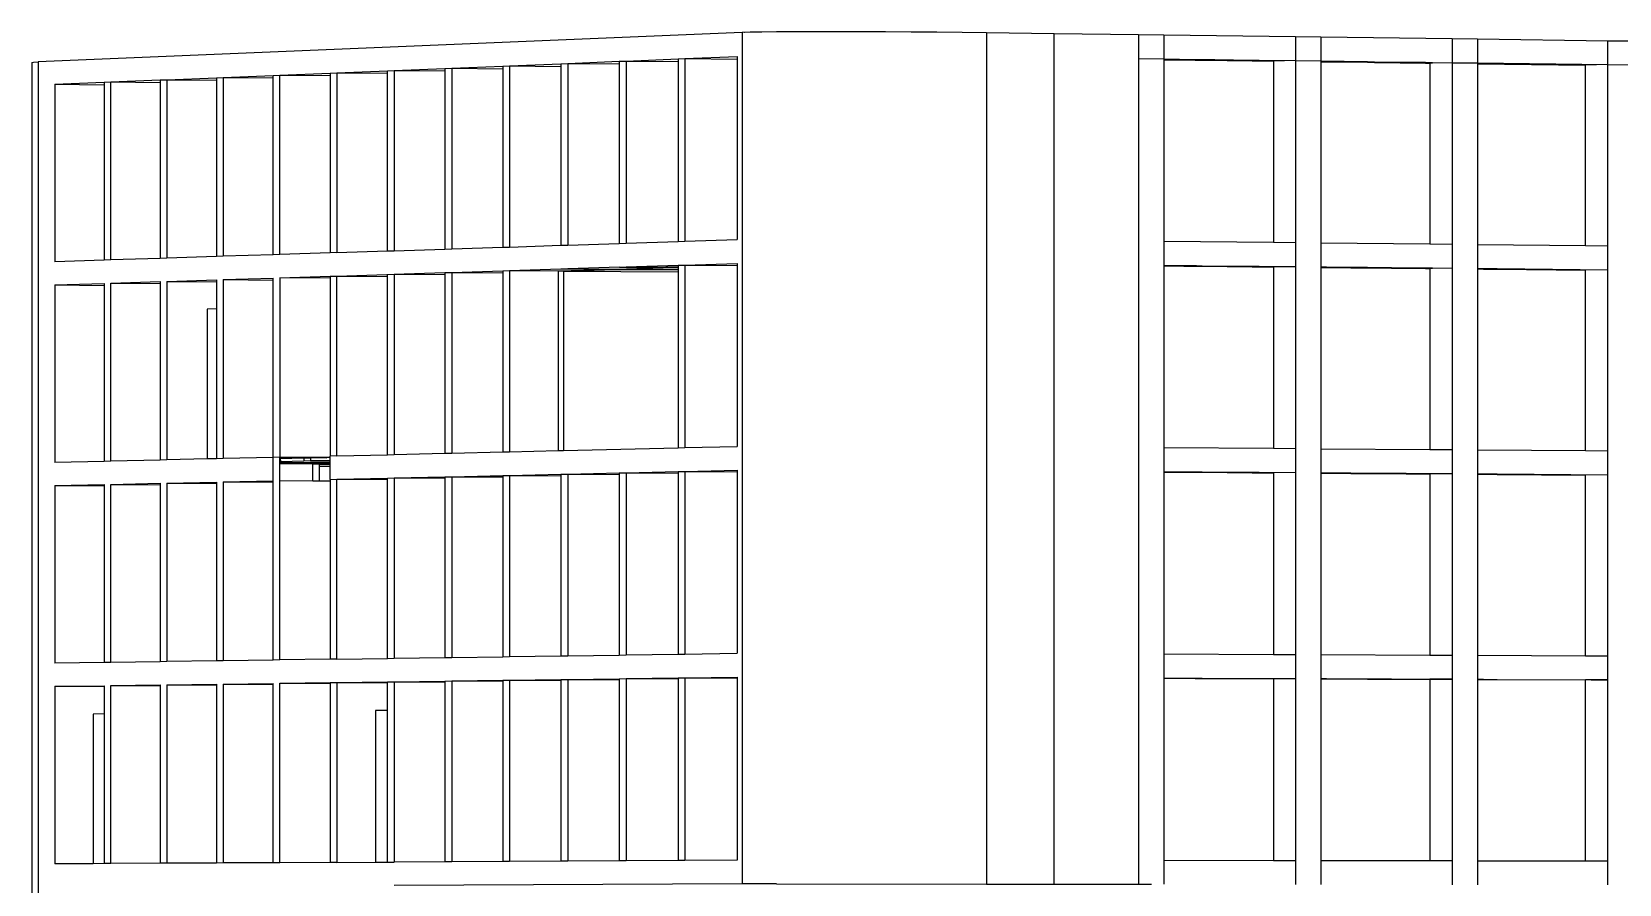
# Model space of a CAD drawing. Extents: x -10531 to 16009, y -6447 to 5372.
# Drawn here: x -10044.8 to -9581.7, y 29 to 277.8 of the extents above; entities that cross this region are included whole.
import ezdxf

# ---------------------------------------------------------------- set-up
doc = ezdxf.new("R2010")
doc.units = 0
doc.layers.get('0').update_dxf_attribs({"linetype": 'CONTINUOUS'})

msp = doc.modelspace()

# ---------------------------------------------------------------- linework, layer by layer
for p, q in [((-9837.56, 277.59), (-10042.89, 269.02)), ((-9835.18, 277.66), (-9837.56, 277.59)), ((-9837.56, 277.59), (-9837.56, 29.12)), ((-9836.81, 277.61), (-9836.98, 277.61)), ((-9831.81, 277.72), (-9835.18, 277.66)), ((-9827.5, 277.76), (-9831.81, 277.72)), ((-9822.35, 277.79), (-9827.5, 277.76)), ((-9816.47, 277.81), (-9822.35, 277.79)), ((-9809.97, 277.8), (-9816.47, 277.81)), ((-9803, 277.78), (-9809.97, 277.8)), ((-9795.7, 277.75), (-9803, 277.78)), ((-9788.21, 277.7), (-9795.7, 277.75)), ((-9780.7, 277.64), (-9788.21, 277.7)), ((-9773.32, 277.56), (-9780.7, 277.64)), ((-9766.22, 277.48), (-9773.32, 277.56)), ((-9746.54, 277.22), (-9766.22, 277.48)), ((-9766.22, 277.48), (-9766.22, 29.11)), ((-9746.54, 29.08), (-9746.54, 277.22)), ((-9721.95, 276.9), (-9746.54, 277.22)), ((-9714.49, 276.8), (-9721.95, 276.9)), ((-9721.95, 276.9), (-9721.95, 269.96)), ((-9676.1, 276.29), (-9714.49, 276.8)), ((-9714.49, 276.8), (-9714.49, 269.86)), ((-9668.68, 276.2), (-9676.1, 276.29)), ((-9676.1, 276.29), (-9676.1, 269.37)), ((-9630.45, 275.69), (-9668.68, 276.2)), ((-9668.68, 276.2), (-9668.68, 269.27)), ((-9623.06, 275.6), (-9630.45, 275.69)), ((-9630.45, 275.69), (-9630.45, 268.78)), ((-9585.01, 275.09), (-9623.06, 275.6)), ((-9623.06, 275.6), (-9623.06, 268.69)), ((-9578.32, 275.01), (-9585.01, 275.09)), ((-9585.01, 268.2), (-9585.01, 275.09)), ((-10044.76, 268.85), (-10044.27, 268.94)), ((-10044.76, 268.85), (-10044.76, -322.67)), ((-10044.27, 268.94), (-10042.89, 269.02)), ((-10042.89, 269.02), (-10042.89, 268.65)), ((-10042.89, 268.65), (-10042.89, 268.65)), ((-10042.89, 268.65), (-10042.89, -322.87)), ((-9888.41, 268.56), (-9873.35, 269.18)), ((-9873.35, 269.18), (-9871.36, 269.26)), ((-9873.35, 269.18), (-9873.35, 268.4)), ((-9871.36, 269.26), (-9856.22, 269.87)), ((-9871.36, 269.26), (-9871.36, 216.11)), ((-9871.36, 269.26), (-9856.22, 269.1)), ((-9856.22, 269.87), (-9854.22, 269.95)), ((-9856.22, 269.87), (-9856.22, 269.1)), ((-9856.22, 269.1), (-9856.22, 216.6)), ((-9854.22, 269.95), (-9838.99, 270.57)), ((-9854.22, 269.95), (-9854.22, 216.67)), ((-9854.22, 269.95), (-9838.99, 269.79)), ((-9838.99, 270.57), (-9838.99, 269.79)), ((-9838.99, 269.79), (-9838.99, 217.16)), ((-9721.95, 269.96), (-9714.49, 269.86)), ((-9721.95, 269.96), (-9721.95, 29.05)), ((-9714.49, 269.86), (-9705.38, 269.74)), ((-9714.49, 269.86), (-9714.49, 269.76)), ((-9714.49, 269.76), (-9709.52, 269.72)), ((-9714.49, 269.76), (-9714.49, 269.64)), ((-9714.49, 269.64), (-9714.49, 216.59)), ((-9714.49, 269.64), (-9705.38, 269.53)), ((-9709.52, 269.72), (-9705.38, 269.7)), ((-9705.38, 269.74), (-9705.38, 269.7)), ((-9705.38, 269.74), (-9703.37, 269.72)), ((-9705.38, 269.7), (-9704.38, 269.69)), ((-9705.38, 269.7), (-9705.38, 269.53)), ((-9705.38, 269.53), (-9703.37, 269.5)), ((-9704.38, 269.69), (-9703.37, 269.69)), ((-9703.37, 269.69), (-9703.37, 269.72)), ((-9703.37, 269.72), (-9699.67, 269.67)), ((-9703.37, 269.69), (-9699.67, 269.67)), ((-9703.37, 269.5), (-9703.37, 269.69)), ((-9703.37, 269.5), (-9688.72, 269.31)), ((-9699.67, 269.67), (-9688.72, 269.53)), ((-9688.72, 269.31), (-9688.72, 269.53)), ((-9688.72, 269.53), (-9686.7, 269.51)), ((-9688.72, 269.31), (-9686.7, 269.29)), ((-9686.7, 269.29), (-9686.7, 269.51)), ((-9686.7, 269.51), (-9676.1, 269.37)), ((-9686.7, 269.29), (-9682.55, 269.23)), ((-9676.1, 269.37), (-9682.55, 269.23)), ((-9682.55, 269.23), (-9682.55, 216.26)), ((-9676.1, 269.37), (-9668.68, 269.27)), ((-9676.1, 269.37), (-9676.1, 216.2)), ((-9668.68, 269.27), (-9668.68, 269.06)), ((-9668.68, 269.27), (-9655.14, 269.1)), ((-9668.68, 269.06), (-9668.68, 216.12)), ((-9668.68, 269.06), (-9655.14, 268.88)), ((-9655.14, 268.88), (-9655.14, 269.1)), ((-9655.14, 269.1), (-9653.1, 269.07)), ((-9655.14, 268.88), (-9653.1, 268.86)), ((-9653.1, 269.07), (-9653.1, 268.86)), ((-9653.1, 269.07), (-9638.22, 268.88)), ((-9653.1, 268.86), (-9638.22, 268.67)), ((-9638.22, 268.67), (-9638.22, 268.88)), ((-9638.22, 268.88), (-9636.18, 268.86)), ((-9638.22, 268.67), (-9636.91, 268.65)), ((-9636.18, 268.66), (-9636.91, 268.65)), ((-9636.91, 268.65), (-9636.91, 215.79)), ((-9636.18, 268.66), (-9636.18, 268.86)), ((-9636.18, 268.86), (-9630.45, 268.78)), ((-9630.45, 268.78), (-9636.18, 268.66)), ((-9630.45, 268.78), (-9623.06, 268.69)), ((-9630.45, 268.78), (-9630.45, 215.73)), ((-9623.06, 268.69), (-9585.01, 268.2)), ((-9623.06, 268.69), (-9623.06, 268.47)), ((-10005.36, 263.81), (-9990.83, 264.4)), ((-9990.83, 264.4), (-9988.91, 264.47)), ((-9990.83, 264.4), (-9990.83, 263.65)), ((-9988.91, 264.47), (-9974.3, 265.07)), ((-9988.91, 264.47), (-9988.91, 212.27)), ((-9988.91, 264.47), (-9974.3, 264.32)), ((-9974.3, 265.07), (-9972.37, 265.15)), ((-9974.3, 264.32), (-9974.3, 265.07)), ((-9974.3, 212.74), (-9974.3, 264.32)), ((-9972.37, 265.15), (-9957.69, 265.74)), ((-9972.37, 212.81), (-9972.37, 265.15)), ((-9972.37, 265.15), (-9957.69, 264.99)), ((-9957.69, 265.74), (-9955.75, 265.82)), ((-9957.69, 265.74), (-9957.69, 264.99)), ((-9957.69, 264.99), (-9957.69, 213.29)), ((-9955.75, 265.82), (-9941, 266.42)), ((-9955.75, 265.82), (-9955.75, 213.35)), ((-9955.75, 265.82), (-9941, 265.67)), ((-9941, 266.42), (-9939.04, 266.5)), ((-9941, 265.67), (-9941, 266.42)), ((-9941, 213.83), (-9941, 265.67)), ((-9939.04, 266.5), (-9924.21, 267.11)), ((-9939.04, 266.5), (-9939.04, 213.9)), ((-9939.04, 266.5), (-9924.21, 266.35)), ((-9924.21, 267.11), (-9922.25, 267.19)), ((-9924.21, 267.11), (-9924.21, 266.35)), ((-9924.21, 266.35), (-9924.21, 214.38)), ((-9922.25, 267.19), (-9907.35, 267.79)), ((-9922.25, 267.19), (-9922.25, 214.44)), ((-9922.25, 267.19), (-9907.35, 267.03)), ((-9907.35, 267.79), (-9905.37, 267.87)), ((-9907.35, 267.79), (-9907.35, 267.03)), ((-9907.35, 267.03), (-9907.35, 214.93)), ((-9905.37, 267.87), (-9890.39, 268.48)), ((-9905.37, 267.87), (-9905.37, 214.99)), ((-9905.37, 267.87), (-9890.39, 267.71)), ((-9890.39, 268.48), (-9888.41, 268.56)), ((-9890.39, 268.48), (-9890.39, 267.71)), ((-9890.39, 267.71), (-9890.39, 215.48)), ((-9888.41, 268.56), (-9888.41, 215.55)), ((-9888.41, 268.56), (-9873.35, 268.4)), ((-9873.35, 268.4), (-9873.35, 216.04)), ((-9623.06, 268.47), (-9591.47, 268.07)), ((-9623.06, 268.47), (-9623.06, 215.65)), ((-9585.01, 268.2), (-9591.47, 268.07)), ((-9591.47, 215.32), (-9591.47, 268.07)), ((-9585.01, 268.2), (-9578.32, 268.11)), ((-9585.01, 215.26), (-9585.01, 268.2)), ((-10038.02, 262.48), (-10023.64, 263.06)), ((-10038.02, 262.48), (-10038.02, 210.66)), ((-10038.02, 262.48), (-10023.64, 262.33)), ((-10023.64, 263.06), (-10021.73, 263.14)), ((-10023.64, 263.06), (-10023.64, 262.33)), ((-10023.64, 262.33), (-10023.64, 211.13)), ((-10021.73, 263.14), (-10007.28, 263.73)), ((-10021.73, 211.2), (-10021.73, 263.14)), ((-10021.73, 263.14), (-10007.28, 262.99)), ((-10007.28, 263.73), (-10005.36, 263.81)), ((-10007.28, 263.73), (-10007.28, 262.99)), ((-10007.28, 262.99), (-10007.28, 211.67)), ((-10005.36, 263.81), (-10005.36, 211.73)), ((-10005.36, 263.81), (-9990.83, 263.65)), ((-9990.83, 263.65), (-9990.83, 212.2)), ((-9957.69, 213.29), (-9972.37, 212.81)), ((-9955.75, 213.35), (-9957.69, 213.29)), ((-9955.75, 213.35), (-9941, 213.83)), ((-9941, 213.83), (-9939.04, 213.9)), ((-9939.04, 213.9), (-9924.21, 214.38)), ((-9924.21, 214.38), (-9922.25, 214.44)), ((-9922.25, 214.44), (-9907.35, 214.93)), ((-9907.35, 214.93), (-9905.37, 214.99)), ((-9905.37, 214.99), (-9890.39, 215.48)), ((-9890.39, 215.48), (-9888.41, 215.55)), ((-9888.41, 215.55), (-9873.35, 216.04)), ((-9873.35, 216.04), (-9871.36, 216.11)), ((-9871.36, 216.11), (-9856.22, 216.6)), ((-9856.22, 216.6), (-9854.22, 216.67)), ((-9854.22, 216.67), (-9838.99, 217.16)), ((-9714.49, 216.59), (-9714.49, 209.66)), ((-9682.55, 216.26), (-9714.49, 216.59)), ((-9676.1, 216.2), (-9682.55, 216.26)), ((-9676.1, 216.2), (-9676.1, 209.27)), ((-9668.68, 216.12), (-9668.68, 209.2)), ((-9636.91, 215.79), (-9668.68, 216.12)), ((-9630.45, 215.73), (-9636.91, 215.79)), ((-9630.45, 215.73), (-9630.45, 208.82)), ((-9623.06, 215.65), (-9623.06, 208.74)), ((-9591.47, 215.32), (-9623.06, 215.65)), ((-9585.01, 215.26), (-9591.47, 215.32)), ((-9585.01, 208.36), (-9585.01, 215.26)), ((-10023.64, 211.13), (-10038.02, 210.66)), ((-10021.73, 211.2), (-10023.64, 211.13)), ((-10007.28, 211.67), (-10021.73, 211.2)), ((-10005.36, 211.73), (-10007.28, 211.67)), ((-9990.83, 212.2), (-10005.36, 211.73)), ((-9988.91, 212.27), (-9990.83, 212.2)), ((-9974.3, 212.74), (-9988.91, 212.27)), ((-9972.37, 212.81), (-9974.3, 212.74)), ((-9905.37, 208.11), (-9890.39, 208.58)), ((-9891.24, 207.99), (-9876.23, 208.47)), ((-9890.39, 208.58), (-9888.4, 208.65)), ((-9890.39, 208.58), (-9876.23, 208.47)), ((-9889.67, 207.98), (-9874.66, 208.45)), ((-9873.34, 209.12), (-9888.4, 208.65)), ((-9888.4, 208.65), (-9874.25, 208.53)), ((-9876.23, 208.47), (-9874.66, 208.45)), ((-9874.66, 208.45), (-9856.22, 208.3)), ((-9874.25, 208.53), (-9874.24, 208.53)), ((-9874.24, 208.53), (-9859.17, 209)), ((-9874.24, 208.53), (-9872.68, 208.52)), ((-9873.34, 209.12), (-9871.35, 209.18)), ((-9873.34, 209.12), (-9859.17, 209)), ((-9872.68, 208.52), (-9872.67, 208.52)), ((-9872.67, 208.52), (-9857.59, 208.99)), ((-9872.67, 208.52), (-9856.22, 208.38)), ((-9871.35, 209.18), (-9856.22, 209.66)), ((-9871.35, 209.18), (-9863.47, 209.12)), ((-9863.47, 209.12), (-9856.22, 209.35)), ((-9863.47, 209.12), (-9863.47, 209.12)), ((-9863.47, 209.12), (-9856.22, 209.06)), ((-9859.17, 209), (-9857.59, 208.99)), ((-9857.59, 208.99), (-9856.22, 208.98)), ((-9856.22, 209.66), (-9856.21, 209.66)), ((-9856.22, 209.66), (-9856.22, 209.35)), ((-9856.22, 209.35), (-9856.21, 209.35)), ((-9856.22, 209.35), (-9856.22, 209.06)), ((-9856.22, 209.06), (-9856.21, 209.06)), ((-9856.22, 209.06), (-9856.22, 208.98)), ((-9856.22, 208.98), (-9856.21, 208.98)), ((-9856.22, 208.98), (-9856.22, 208.38)), ((-9856.21, 209.66), (-9854.22, 209.73)), ((-9856.21, 209.66), (-9856.21, 209.35)), ((-9856.21, 209.35), (-9856.21, 209.06)), ((-9856.21, 209.06), (-9856.21, 208.98)), ((-9856.21, 208.98), (-9856.21, 208.38)), ((-9854.22, 209.73), (-9838.99, 210.21)), ((-9854.22, 209.73), (-9854.22, 156.44)), ((-9854.22, 209.73), (-9838.99, 209.6)), ((-9838.99, 210.21), (-9838.99, 209.6)), ((-9838.99, 209.6), (-9838.99, 156.8)), ((-9714.49, 209.66), (-9714.49, 209.49)), ((-9714.49, 209.66), (-9708.68, 209.6)), ((-9714.49, 209.49), (-9714.49, 156.38)), ((-9714.49, 209.49), (-9708.68, 209.43)), ((-9708.68, 209.43), (-9708.68, 209.6)), ((-9708.68, 209.6), (-9708.11, 209.59)), ((-9708.68, 209.43), (-9708.11, 209.42)), ((-9708.11, 209.59), (-9708.11, 209.42)), ((-9708.11, 209.59), (-9705.38, 209.56)), ((-9708.11, 209.42), (-9705.38, 209.4)), ((-9705.38, 209.56), (-9705.38, 209.4)), ((-9705.38, 209.56), (-9705.01, 209.56)), ((-9705.38, 209.4), (-9705.01, 209.39)), ((-9705.01, 209.56), (-9705.01, 209.39)), ((-9705.01, 209.56), (-9703.37, 209.54)), ((-9705.01, 209.39), (-9703.37, 209.38)), ((-9703.37, 209.38), (-9703.37, 209.54)), ((-9703.37, 209.54), (-9688.72, 209.4)), ((-9703.37, 209.38), (-9688.72, 209.23)), ((-9688.72, 209.23), (-9688.72, 209.4)), ((-9688.72, 209.4), (-9686.7, 209.38)), ((-9688.72, 209.23), (-9686.7, 209.21)), ((-9686.7, 209.21), (-9686.7, 209.38)), ((-9686.7, 209.38), (-9681.4, 209.33)), ((-9686.7, 209.21), (-9682.55, 209.17)), ((-9681.4, 209.19), (-9682.55, 209.17)), ((-9682.55, 209.17), (-9682.55, 156.15)), ((-9681.4, 209.19), (-9681.4, 209.33)), ((-9681.4, 209.33), (-9676.1, 209.27)), ((-9676.1, 209.27), (-9681.4, 209.19)), ((-9676.1, 209.27), (-9676.1, 156.1)), ((-9668.68, 209.2), (-9668.68, 209.03)), ((-9668.68, 209.2), (-9667.1, 209.18)), ((-9668.68, 209.03), (-9668.68, 156.04)), ((-9668.68, 209.03), (-9667.1, 209.01)), ((-9667.1, 209.01), (-9667.1, 209.18)), ((-9667.1, 209.18), (-9660.01, 209.11)), ((-9667.1, 209.01), (-9660.01, 208.94)), ((-9660.01, 208.94), (-9660.01, 209.11)), ((-9660.01, 209.11), (-9655.14, 209.06)), ((-9660.01, 208.94), (-9655.14, 208.89)), ((-9655.14, 208.89), (-9655.14, 209.06)), ((-9655.14, 209.06), (-9653.1, 209.04)), ((-9655.14, 208.89), (-9653.1, 208.87)), ((-9653.1, 209.04), (-9653.1, 208.87)), ((-9653.1, 209.04), (-9648.11, 208.99)), ((-9653.1, 208.87), (-9648.11, 208.82)), ((-9648.11, 208.99), (-9648.11, 208.82)), ((-9648.11, 208.99), (-9638.22, 208.89)), ((-9648.11, 208.82), (-9638.22, 208.73)), ((-9638.22, 208.73), (-9638.22, 208.89)), ((-9638.22, 208.89), (-9636.74, 208.88)), ((-9638.22, 208.73), (-9636.91, 208.71)), ((-9636.74, 208.72), (-9636.91, 208.71)), ((-9636.91, 208.71), (-9636.91, 155.81)), ((-9636.74, 208.72), (-9636.74, 208.88)), ((-9636.74, 208.88), (-9636.18, 208.87)), ((-9636.18, 208.73), (-9636.74, 208.72)), ((-9636.18, 208.73), (-9636.18, 208.87)), ((-9636.18, 208.87), (-9630.45, 208.82)), ((-9630.45, 208.82), (-9636.18, 208.73)), ((-9630.45, 208.82), (-9630.45, 155.76)), ((-9623.06, 208.74), (-9623.06, 208.58)), ((-9623.06, 208.74), (-9621.23, 208.73)), ((-9623.06, 208.58), (-9623.06, 155.7)), ((-9623.06, 208.58), (-9621.23, 208.56)), ((-9621.23, 208.56), (-9621.23, 208.73)), ((-9621.23, 208.73), (-9617.26, 208.69)), ((-9621.23, 208.56), (-9617.26, 208.52)), ((-9617.26, 208.52), (-9617.26, 208.69)), ((-9617.26, 208.69), (-9585.01, 208.36)), ((-9617.26, 208.52), (-9591.47, 208.26)), ((-10038.02, 203.92), (-10023.64, 204.37)), ((-10038.02, 203.92), (-10038.02, 152.1)), ((-10038.02, 203.92), (-10023.64, 203.8)), ((-10023.64, 204.37), (-10023.64, 203.8)), ((-10023.64, 203.8), (-10023.64, 152.44)), ((-10021.73, 204.43), (-10007.28, 204.89)), ((-10021.73, 152.49), (-10021.73, 204.43)), ((-10021.73, 204.43), (-10007.28, 204.32)), ((-10007.28, 204.89), (-10007.28, 204.32)), ((-10007.28, 204.32), (-10007.28, 152.83)), ((-10005.36, 204.95), (-9990.83, 205.41)), ((-10005.36, 204.95), (-10005.36, 152.87)), ((-10005.36, 204.95), (-9990.83, 204.83)), ((-9990.83, 205.41), (-9990.83, 204.83)), ((-9990.83, 204.83), (-9990.83, 196.93)), ((-9988.91, 205.47), (-9974.3, 205.93)), ((-9988.91, 205.47), (-9988.91, 153.26)), ((-9988.91, 205.47), (-9974.3, 205.35)), ((-9974.3, 205.35), (-9974.3, 205.93)), ((-9974.3, 153.61), (-9974.3, 205.35)), ((-9972.37, 205.99), (-9957.69, 206.46)), ((-9972.37, 205.99), (-9972.37, 153.65)), ((-9957.69, 205.87), (-9972.37, 205.99)), ((-9957.69, 206.46), (-9955.75, 206.52)), ((-9957.69, 206.46), (-9957.69, 205.87)), ((-9957.69, 205.87), (-9957.69, 154)), ((-9955.75, 206.52), (-9941.19, 206.98)), ((-9955.75, 154.04), (-9955.75, 206.52)), ((-9955.75, 206.52), (-9941, 206.4)), ((-9941.19, 206.98), (-9941, 206.98)), ((-9941.19, 206.98), (-9941, 206.98)), ((-9941, 206.98), (-9939.04, 207.05)), ((-9941, 206.4), (-9941, 206.98)), ((-9941, 206.98), (-9941, 206.98)), ((-9941, 154.39), (-9941, 206.4)), ((-9939.04, 207.05), (-9924.21, 207.51)), ((-9939.04, 207.05), (-9939.04, 154.44)), ((-9939.04, 207.05), (-9924.21, 206.92)), ((-9924.21, 207.51), (-9922.25, 207.58)), ((-9924.21, 207.51), (-9924.21, 206.92)), ((-9924.21, 206.92), (-9924.21, 154.79)), ((-9922.25, 207.58), (-9907.35, 208.05)), ((-9922.25, 207.58), (-9922.25, 154.83)), ((-9922.25, 207.58), (-9907.35, 207.45)), ((-9907.35, 208.05), (-9905.37, 208.11)), ((-9907.35, 208.05), (-9907.35, 207.45)), ((-9907.35, 207.45), (-9907.35, 155.19)), ((-9905.37, 208.11), (-9905.37, 155.23)), ((-9905.37, 208.11), (-9891.24, 207.99)), ((-9905.37, 208.11), (-9905.37, 208.11)), ((-9905.37, 208.11), (-9905.37, 155.23)), ((-9891.24, 207.99), (-9891.24, 155.57)), ((-9891.24, 207.99), (-9889.67, 207.98)), ((-9889.67, 207.98), (-9889.67, 155.6)), ((-9889.67, 207.98), (-9856.22, 207.71)), ((-9856.22, 208.38), (-9856.21, 208.38)), ((-9856.22, 208.38), (-9856.22, 208.3)), ((-9856.22, 208.3), (-9856.21, 208.3)), ((-9856.22, 208.3), (-9856.22, 207.71)), ((-9856.22, 207.71), (-9856.22, 156.39)), ((-9856.22, 207.71), (-9856.21, 207.71)), ((-9856.21, 208.38), (-9856.21, 208.3)), ((-9856.21, 208.3), (-9856.21, 207.71)), ((-9856.21, 207.71), (-9856.21, 156.39)), ((-9585.01, 208.36), (-9591.47, 208.26)), ((-9591.47, 155.47), (-9591.47, 208.26)), ((-9585.01, 155.42), (-9585.01, 208.36)), ((-9990.83, 196.93), (-9993.62, 196.85)), ((-9993.62, 196.85), (-9993.62, 153.15)), ((-9990.83, 196.93), (-9990.83, 153.22)), ((-10007.28, 152.83), (-10021.73, 152.49)), ((-10005.36, 152.87), (-10007.28, 152.83)), ((-9993.62, 153.15), (-10005.36, 152.87)), ((-9990.83, 153.22), (-9993.62, 153.15)), ((-9988.91, 153.26), (-9990.83, 153.22)), ((-9974.3, 153.61), (-9988.91, 153.26)), ((-9972.37, 153.65), (-9974.3, 153.61)), ((-9974.3, 146.79), (-9974.3, 153.61)), ((-9958.72, 153.57), (-9972.37, 153.65)), ((-9972.37, 153.6), (-9972.37, 153.65)), ((-9972.37, 153.6), (-9958.72, 153.51)), ((-9972.37, 153.19), (-9972.37, 153.6)), ((-9972.25, 153.19), (-9972.37, 153.19)), ((-9972.37, 152.49), (-9972.37, 153.19)), ((-9965.41, 153.36), (-9972.25, 153.19)), ((-9972.25, 153.19), (-9972.24, 152.49)), ((-9963.48, 153.4), (-9965.41, 153.36)), ((-9965.41, 153.36), (-9965.41, 152.58)), ((-9958.72, 153.51), (-9963.48, 153.4)), ((-9963.48, 153.4), (-9963.48, 152.62)), ((-9958.72, 153.51), (-9958.72, 153.57)), ((-9957.69, 153.56), (-9958.72, 153.57)), ((-9955.75, 154.04), (-9957.69, 154)), ((-9957.69, 153.56), (-9957.69, 154)), ((-9957.69, 152.76), (-9957.69, 153.56)), ((-9955.75, 154.04), (-9941, 154.39)), ((-9941, 154.39), (-9939.04, 154.44)), ((-9939.04, 154.44), (-9924.21, 154.79)), ((-9924.21, 154.79), (-9922.25, 154.83)), ((-9922.25, 154.83), (-9907.35, 155.19)), ((-9907.35, 155.19), (-9905.37, 155.23)), ((-9905.37, 155.23), (-9891.24, 155.57)), ((-9905.37, 155.23), (-9905.37, 155.23)), ((-9891.24, 155.57), (-9889.67, 155.6)), ((-9889.67, 155.6), (-9856.22, 156.39)), ((-9856.22, 156.39), (-9856.21, 156.39)), ((-9856.21, 156.39), (-9854.22, 156.44)), ((-9854.22, 156.44), (-9838.99, 156.8)), ((-9714.49, 156.38), (-9714.49, 149.45)), ((-9682.55, 156.15), (-9714.49, 156.38)), ((-9676.1, 156.1), (-9682.55, 156.15)), ((-9676.1, 156.1), (-9676.1, 149.18)), ((-9668.68, 156.04), (-9668.68, 149.12)), ((-9636.91, 155.81), (-9668.68, 156.04)), ((-9630.45, 155.76), (-9636.91, 155.81)), ((-9630.45, 155.76), (-9630.45, 148.85)), ((-9623.06, 155.7), (-9623.06, 148.8)), ((-9591.47, 155.47), (-9623.06, 155.7)), ((-9585.01, 155.42), (-9591.47, 155.47)), ((-9585.01, 148.53), (-9585.01, 155.42)), ((-10023.64, 152.44), (-10038.02, 152.1)), ((-10021.73, 152.49), (-10023.64, 152.44)), ((-9972.24, 152.49), (-9972.37, 152.49)), ((-9972.24, 152.49), (-9972.37, 152.48)), ((-9972.37, 152.48), (-9972.37, 152.49)), ((-9972.37, 152.48), (-9972.24, 152.48)), ((-9972.37, 152.48), (-9972.37, 152.48)), ((-9972.37, 152.46), (-9972.37, 152.48)), ((-9972.24, 152.46), (-9972.37, 152.46)), ((-9972.37, 152.45), (-9972.37, 152.46)), ((-9972.24, 152.45), (-9972.37, 152.45)), ((-9972.24, 152.45), (-9972.37, 152.45)), ((-9972.37, 152.45), (-9972.37, 152.45)), ((-9972.37, 152.42), (-9972.37, 152.45)), ((-9972.37, 152.42), (-9972.24, 152.41)), ((-9972.37, 152.42), (-9972.24, 152.42)), ((-9972.37, 152.42), (-9972.24, 152.42)), ((-9972.37, 152.41), (-9972.37, 152.42)), ((-9972.37, 152.42), (-9972.37, 152.42)), ((-9972.24, 152.41), (-9972.37, 152.41)), ((-9972.37, 152.4), (-9972.37, 152.41)), ((-9972.24, 152.4), (-9972.37, 152.4)), ((-9972.37, 152.39), (-9972.37, 152.4)), ((-9972.37, 152.39), (-9972.24, 152.39)), ((-9972.37, 152.38), (-9972.37, 152.39)), ((-9972.37, 152.38), (-9972.24, 152.38)), ((-9972.37, 152.38), (-9972.24, 152.38)), ((-9972.37, 152.37), (-9972.37, 152.38)), ((-9972.37, 152.38), (-9972.37, 152.38)), ((-9972.24, 152.37), (-9972.37, 152.37)), ((-9972.37, 152.36), (-9972.37, 152.37)), ((-9972.24, 152.36), (-9972.37, 152.36)), ((-9972.37, 152.34), (-9972.37, 152.36)), ((-9972.23, 152.34), (-9972.37, 152.34)), ((-9972.37, 152.33), (-9972.37, 152.34)), ((-9972.37, 152.33), (-9972.23, 152.33)), ((-9972.37, 152.31), (-9972.37, 152.33)), ((-9972.37, 152.31), (-9972.23, 152.31)), ((-9972.37, 152.3), (-9972.37, 152.31)), ((-9972.23, 152.3), (-9972.37, 152.3)), ((-9972.37, 152.29), (-9972.37, 152.3)), ((-9972.37, 152.29), (-9972.23, 152.29)), ((-9972.37, 152.19), (-9972.37, 152.29)), ((-9972.23, 152.19), (-9972.37, 152.19)), ((-9972.37, 152.15), (-9972.37, 152.19)), ((-9972.37, 152.15), (-9972.23, 152.15)), ((-9972.37, 152.14), (-9972.37, 152.15)), ((-9972.23, 152.14), (-9972.37, 152.14)), ((-9972.37, 152.14), (-9972.23, 152.14)), ((-9972.37, 152.13), (-9972.37, 152.14)), ((-9972.37, 152.14), (-9972.37, 152.14)), ((-9972.23, 152.13), (-9972.37, 152.13)), ((-9972.37, 152.09), (-9972.37, 152.13)), ((-9972.37, 152.09), (-9972.23, 152.09)), ((-9972.37, 152.03), (-9972.37, 152.09)), ((-9962.78, 152.06), (-9972.37, 152.03)), ((-9972.37, 151.99), (-9972.37, 152.03)), ((-9972.37, 151.99), (-9962.78, 152.02)), ((-9972.37, 151.71), (-9972.37, 151.99)), ((-9962.78, 151.66), (-9972.37, 151.71)), ((-9972.37, 146.84), (-9972.37, 151.71)), ((-9972.24, 152.42), (-9965.41, 152.58)), ((-9972.24, 152.49), (-9972.24, 152.49)), ((-9972.24, 152.49), (-9972.24, 152.48)), ((-9972.24, 152.48), (-9972.24, 152.46)), ((-9972.24, 152.46), (-9972.24, 152.45)), ((-9972.24, 152.45), (-9972.24, 152.45)), ((-9972.24, 152.45), (-9972.24, 152.42)), ((-9972.24, 152.42), (-9972.24, 152.41)), ((-9972.24, 152.41), (-9972.24, 152.41)), ((-9972.24, 152.41), (-9972.24, 152.4)), ((-9972.24, 152.4), (-9972.24, 152.39)), ((-9972.24, 152.39), (-9972.24, 152.38)), ((-9972.24, 152.38), (-9972.24, 152.38)), ((-9972.24, 152.38), (-9972.24, 152.37)), ((-9972.24, 152.37), (-9972.24, 152.36)), ((-9972.24, 152.36), (-9972.23, 152.34)), ((-9972.23, 152.34), (-9972.23, 152.33)), ((-9972.23, 152.33), (-9972.23, 152.31)), ((-9972.23, 152.31), (-9972.23, 152.3)), ((-9972.23, 152.3), (-9972.23, 152.29)), ((-9972.23, 152.29), (-9972.23, 152.19)), ((-9972.23, 152.19), (-9972.23, 152.15)), ((-9972.23, 152.14), (-9972.23, 152.15)), ((-9972.23, 152.13), (-9972.23, 152.14)), ((-9972.23, 152.14), (-9972.23, 152.14)), ((-9972.23, 152.09), (-9972.23, 152.13)), ((-9972.23, 152.05), (-9972.23, 152.09)), ((-9972.23, 152.05), (-9972.01, 152.05)), ((-9963.34, 152.08), (-9972.01, 152.05)), ((-9957.69, 152.53), (-9965.41, 152.58)), ((-9963.48, 152.62), (-9957.69, 152.76)), ((-9957.69, 152.59), (-9963.48, 152.62)), ((-9963.32, 152.08), (-9963.34, 152.08)), ((-9962.78, 152.09), (-9963.32, 152.08)), ((-9962.78, 152.08), (-9963.32, 152.08)), ((-9962.78, 152.09), (-9962.78, 152.08)), ((-9960.87, 152.09), (-9962.78, 152.09)), ((-9962.78, 152.08), (-9962.78, 152.06)), ((-9961, 152.07), (-9962.78, 152.08)), ((-9961, 152.07), (-9962.78, 152.06)), ((-9962.78, 152.06), (-9962.78, 152.02)), ((-9962.78, 152.02), (-9960.87, 152.03)), ((-9962.78, 152.02), (-9962.78, 151.66)), ((-9960.87, 151.64), (-9962.78, 151.66)), ((-9962.78, 146.78), (-9962.78, 151.66)), ((-9960.87, 152.07), (-9961, 152.07)), ((-9957.69, 152.1), (-9960.87, 152.09)), ((-9960.87, 152.09), (-9960.87, 152.07)), ((-9957.69, 152.08), (-9960.87, 152.07)), ((-9960.87, 152.07), (-9960.87, 152.03)), ((-9957.69, 152.05), (-9960.87, 152.07)), ((-9960.87, 152.03), (-9957.69, 152.04)), ((-9960.87, 152.03), (-9960.87, 151.64)), ((-9960.87, 151.64), (-9957.69, 151.72)), ((-9960.87, 151.64), (-9960.87, 151.59)), ((-9960.87, 151.59), (-9957.69, 151.56)), ((-9960.87, 151.59), (-9960.87, 151.47)), ((-9960.87, 151.47), (-9957.69, 151.52)), ((-9960.87, 151.47), (-9960.87, 151)), ((-9960.87, 151), (-9957.69, 150.98)), ((-9960.87, 151), (-9960.87, 146.77)), ((-9957.69, 152.59), (-9957.69, 152.76)), ((-9957.69, 152.53), (-9957.69, 152.59)), ((-9957.69, 152.1), (-9957.69, 152.53)), ((-9957.69, 152.08), (-9957.69, 152.1)), ((-9957.69, 152.05), (-9957.69, 152.08)), ((-9957.69, 152.04), (-9957.69, 152.05)), ((-9957.69, 151.72), (-9957.69, 152.04)), ((-9957.69, 151.56), (-9957.69, 151.72)), ((-9957.69, 151.52), (-9957.69, 151.56)), ((-9957.69, 150.98), (-9957.69, 151.52)), ((-9957.69, 147.17), (-9957.69, 150.98)), ((-9922.25, 147.97), (-9907.35, 148.3)), ((-9907.35, 148.3), (-9905.37, 148.35)), ((-9907.35, 148.3), (-9907.35, 147.88)), ((-9905.37, 148.35), (-9890.39, 148.68)), ((-9905.37, 148.35), (-9905.37, 95.47)), ((-9905.37, 148.35), (-9890.39, 148.26)), ((-9890.39, 148.68), (-9888.41, 148.73)), ((-9890.39, 148.68), (-9890.39, 148.26)), ((-9890.39, 148.26), (-9890.39, 95.69)), ((-9888.41, 148.73), (-9873.35, 149.07)), ((-9888.41, 148.73), (-9888.41, 95.71)), ((-9888.41, 148.73), (-9873.35, 148.64)), ((-9873.35, 149.07), (-9871.36, 149.11)), ((-9873.35, 149.07), (-9873.35, 148.64)), ((-9873.35, 148.64), (-9873.35, 95.93)), ((-9871.36, 149.11), (-9856.22, 149.45)), ((-9871.36, 149.11), (-9871.36, 95.96)), ((-9871.36, 149.11), (-9856.22, 149.02)), ((-9856.22, 149.45), (-9854.22, 149.5)), ((-9856.22, 149.45), (-9856.22, 149.02)), ((-9856.22, 149.02), (-9856.22, 96.18)), ((-9854.22, 149.5), (-9838.99, 149.84)), ((-9854.22, 149.5), (-9854.22, 96.21)), ((-9854.22, 149.5), (-9838.99, 149.41)), ((-9838.99, 149.84), (-9838.99, 149.41)), ((-9838.99, 149.41), (-9838.99, 96.43)), ((-9714.49, 149.45), (-9714.49, 149.33)), ((-9714.49, 149.45), (-9710.24, 149.42)), ((-9714.49, 149.33), (-9714.49, 96.18)), ((-9714.49, 149.33), (-9710.24, 149.3)), ((-9710.24, 149.42), (-9710.24, 149.3)), ((-9710.24, 149.42), (-9708.74, 149.41)), ((-9710.24, 149.3), (-9708.74, 149.29)), ((-9708.74, 149.41), (-9708.74, 149.29)), ((-9708.74, 149.41), (-9708.68, 149.41)), ((-9708.74, 149.29), (-9708.68, 149.29)), ((-9708.68, 149.41), (-9708.68, 149.29)), ((-9708.68, 149.41), (-9708.11, 149.4)), ((-9708.68, 149.29), (-9708.11, 149.28)), ((-9708.11, 149.4), (-9708.11, 149.28)), ((-9708.11, 149.4), (-9705.38, 149.38)), ((-9708.11, 149.28), (-9705.38, 149.26)), ((-9705.38, 149.38), (-9705.38, 149.26)), ((-9705.38, 149.38), (-9705.01, 149.38)), ((-9705.38, 149.26), (-9705.01, 149.26)), ((-9705.01, 149.38), (-9705.01, 149.26)), ((-9705.01, 149.38), (-9703.37, 149.37)), ((-9705.01, 149.26), (-9703.37, 149.25)), ((-9703.37, 149.25), (-9703.37, 149.37)), ((-9703.37, 149.37), (-9688.72, 149.27)), ((-9703.37, 149.25), (-9688.72, 149.14)), ((-9688.72, 149.14), (-9688.72, 149.27)), ((-9688.72, 149.27), (-9686.7, 149.25)), ((-9688.72, 149.14), (-9686.7, 149.13)), ((-9686.7, 149.25), (-9686.7, 149.13)), ((-9686.7, 149.25), (-9676.1, 149.18)), ((-9686.7, 149.13), (-9682.55, 149.1)), ((-9676.1, 149.18), (-9682.55, 149.1)), ((-9682.55, 149.1), (-9682.55, 96.03)), ((-9676.1, 149.18), (-9676.1, 96)), ((-9668.68, 149.12), (-9668.68, 149)), ((-9668.68, 149.12), (-9667.1, 149.11)), ((-9668.68, 149), (-9668.68, 95.97)), ((-9668.68, 149), (-9667.1, 148.99)), ((-9667.1, 148.99), (-9667.1, 149.11)), ((-9667.1, 149.11), (-9660.01, 149.06)), ((-9667.1, 148.99), (-9660.01, 148.94)), ((-9660.01, 148.94), (-9660.01, 149.06)), ((-9660.01, 149.06), (-9655.14, 149.03)), ((-9660.01, 148.94), (-9655.14, 148.91)), ((-9655.14, 149.03), (-9655.14, 148.91)), ((-9655.14, 149.03), (-9653.1, 149.01)), ((-9655.14, 148.91), (-9653.1, 148.89)), ((-9653.1, 149.01), (-9653.1, 148.89)), ((-9653.1, 149.01), (-9648.11, 148.98)), ((-9653.1, 148.89), (-9648.11, 148.86)), ((-9648.11, 148.98), (-9648.11, 148.86)), ((-9648.11, 148.98), (-9643.83, 148.95)), ((-9648.11, 148.86), (-9643.83, 148.83)), ((-9643.83, 148.95), (-9643.83, 148.83)), ((-9643.83, 148.95), (-9638.22, 148.91)), ((-9643.83, 148.83), (-9638.22, 148.79)), ((-9638.22, 148.79), (-9638.22, 148.91)), ((-9638.22, 148.91), (-9636.74, 148.9)), ((-9638.22, 148.79), (-9636.91, 148.78)), ((-9636.91, 148.78), (-9636.91, 95.82)), ((-9636.74, 148.78), (-9636.91, 148.78)), ((-9636.74, 148.78), (-9636.74, 148.9)), ((-9636.74, 148.9), (-9636.18, 148.89)), ((-9636.18, 148.79), (-9636.74, 148.78)), ((-9636.18, 148.79), (-9636.18, 148.89)), ((-9636.18, 148.89), (-9630.45, 148.85)), ((-9630.45, 148.85), (-9636.18, 148.79)), ((-9630.45, 148.85), (-9630.45, 95.79)), ((-9623.06, 148.8), (-9623.06, 148.68)), ((-9623.06, 148.8), (-9621.23, 148.79)), ((-9623.06, 148.68), (-9623.06, 95.76)), ((-9623.06, 148.68), (-9621.23, 148.67)), ((-9621.23, 148.67), (-9621.23, 148.79)), ((-9621.23, 148.79), (-9617.26, 148.76)), ((-9621.23, 148.67), (-9617.26, 148.64)), ((-9617.26, 148.64), (-9617.26, 148.76)), ((-9617.26, 148.76), (-9585.01, 148.53)), ((-9617.26, 148.64), (-9591.47, 148.45)), ((-9585.01, 148.53), (-9591.47, 148.45)), ((-9591.47, 95.62), (-9591.47, 148.45)), ((-9585.01, 95.59), (-9585.01, 148.53)), ((-10038.02, 145.36), (-10023.64, 145.68)), ((-10038.02, 145.36), (-10038.02, 93.55)), ((-10038.02, 145.36), (-10023.64, 145.28)), ((-10023.64, 145.68), (-10023.64, 145.28)), ((-10023.64, 145.28), (-10023.64, 93.75)), ((-10021.73, 145.73), (-10007.28, 146.05)), ((-10021.73, 93.78), (-10021.73, 145.73)), ((-10021.73, 145.73), (-10007.28, 145.64)), ((-10007.28, 146.05), (-10007.28, 145.64)), ((-10007.28, 145.64), (-10007.28, 93.99)), ((-10005.36, 146.09), (-9990.83, 146.42)), ((-10005.36, 146.09), (-10005.36, 94.02)), ((-10005.36, 146.09), (-9990.83, 146.01)), ((-9990.83, 146.42), (-9990.83, 146.01)), ((-9990.83, 146.01), (-9990.83, 94.23)), ((-9988.91, 146.46), (-9974.3, 146.79)), ((-9988.91, 146.46), (-9988.91, 94.26)), ((-9988.91, 146.46), (-9974.3, 146.38)), ((-9974.3, 146.38), (-9974.3, 146.79)), ((-9974.3, 94.47), (-9974.3, 146.38)), ((-9972.37, 94.5), (-9972.37, 146.84)), ((-9972.37, 146.84), (-9962.78, 146.78)), ((-9962.78, 146.78), (-9960.87, 146.77)), ((-9960.87, 146.77), (-9957.69, 146.75)), ((-9957.69, 147.17), (-9955.75, 147.21)), ((-9957.69, 147.17), (-9957.69, 146.75)), ((-9957.69, 146.75), (-9957.69, 94.71)), ((-9955.75, 147.21), (-9941, 147.54)), ((-9955.75, 94.74), (-9955.75, 147.21)), ((-9955.75, 147.21), (-9941, 147.13)), ((-9941, 147.54), (-9939.04, 147.59)), ((-9941, 147.13), (-9941, 147.54)), ((-9941, 94.95), (-9941, 147.13)), ((-9939.04, 147.59), (-9924.21, 147.92)), ((-9939.04, 147.59), (-9939.04, 94.98)), ((-9939.04, 147.59), (-9924.21, 147.5)), ((-9924.21, 147.92), (-9922.25, 147.97)), ((-9924.21, 147.92), (-9924.21, 147.5)), ((-9924.21, 147.5), (-9924.21, 95.2)), ((-9922.25, 147.97), (-9922.25, 95.22)), ((-9922.25, 147.97), (-9907.35, 147.88)), ((-9907.35, 147.88), (-9907.35, 95.44)), ((-10023.64, 93.75), (-10038.02, 93.55)), ((-10021.73, 93.78), (-10023.64, 93.75)), ((-10007.28, 93.99), (-10021.73, 93.78)), ((-10005.36, 94.02), (-10007.28, 93.99)), ((-9990.83, 94.23), (-10005.36, 94.02)), ((-9988.91, 94.26), (-9990.83, 94.23)), ((-9974.3, 94.47), (-9988.91, 94.26)), ((-9972.37, 94.5), (-9974.3, 94.47)), ((-9957.69, 94.71), (-9972.37, 94.5)), ((-9955.75, 94.74), (-9957.69, 94.71)), ((-9955.75, 94.74), (-9941, 94.95)), ((-9941, 94.95), (-9939.04, 94.98)), ((-9939.04, 94.98), (-9924.21, 95.2)), ((-9924.21, 95.2), (-9922.25, 95.22)), ((-9922.25, 95.22), (-9907.35, 95.44)), ((-9907.35, 95.44), (-9905.37, 95.47)), ((-9905.37, 95.47), (-9890.39, 95.69)), ((-9890.39, 95.69), (-9888.41, 95.71)), ((-9888.41, 95.71), (-9873.35, 95.93)), ((-9873.35, 95.93), (-9871.36, 95.96)), ((-9871.36, 95.96), (-9856.22, 96.18)), ((-9856.22, 96.18), (-9854.22, 96.21)), ((-9854.22, 96.21), (-9838.99, 96.43)), ((-9714.49, 96.18), (-9714.49, 89.24)), ((-9682.55, 96.03), (-9714.49, 96.18)), ((-9676.1, 96), (-9682.55, 96.03)), ((-9676.1, 96), (-9676.1, 89.08)), ((-9668.68, 95.97), (-9668.68, 89.05)), ((-9636.91, 95.82), (-9668.68, 95.97)), ((-9630.45, 95.79), (-9636.91, 95.82)), ((-9630.45, 95.79), (-9630.45, 88.89)), ((-9623.06, 95.76), (-9623.06, 88.85)), ((-9591.47, 95.62), (-9623.06, 95.76)), ((-9585.01, 95.59), (-9591.47, 95.62)), ((-9585.01, 88.69), (-9585.01, 95.59)), ((-9955.75, 87.91), (-9941, 88.1)), ((-9941, 88.1), (-9939.04, 88.13)), ((-9941, 87.86), (-9941, 88.1)), ((-9939.04, 88.13), (-9924.21, 88.33)), ((-9939.04, 88.13), (-9939.04, 35.52)), ((-9939.04, 88.13), (-9924.21, 88.08)), ((-9924.21, 88.33), (-9922.25, 88.36)), ((-9924.21, 88.33), (-9924.21, 88.08)), ((-9924.21, 88.08), (-9924.21, 35.6)), ((-9922.25, 88.36), (-9907.35, 88.56)), ((-9922.25, 88.36), (-9922.25, 35.61)), ((-9922.25, 88.36), (-9907.35, 88.3)), ((-9907.35, 88.56), (-9905.37, 88.58)), ((-9907.35, 88.56), (-9907.35, 88.3)), ((-9907.35, 88.3), (-9907.35, 35.7)), ((-9905.37, 88.58), (-9890.39, 88.79)), ((-9905.37, 88.58), (-9905.37, 35.71)), ((-9905.37, 88.58), (-9890.39, 88.53)), ((-9890.39, 88.79), (-9888.41, 88.81)), ((-9890.39, 88.79), (-9890.39, 88.53)), ((-9890.39, 88.53), (-9890.39, 35.79)), ((-9888.41, 88.81), (-9873.35, 89.01)), ((-9888.41, 88.81), (-9888.41, 35.8)), ((-9888.41, 88.81), (-9873.35, 88.76)), ((-9873.35, 89.01), (-9871.36, 89.04)), ((-9873.35, 89.01), (-9873.35, 88.76)), ((-9873.35, 88.76), (-9873.35, 35.88)), ((-9871.36, 89.04), (-9856.22, 89.24)), ((-9871.36, 89.04), (-9871.36, 35.89)), ((-9871.36, 89.04), (-9856.22, 88.99)), ((-9856.22, 89.24), (-9854.22, 89.27)), ((-9856.22, 89.24), (-9856.22, 88.99)), ((-9856.22, 88.99), (-9856.22, 35.97)), ((-9854.22, 89.27), (-9838.99, 89.48)), ((-9854.22, 89.27), (-9854.22, 35.98)), ((-9854.22, 89.27), (-9838.99, 89.22)), ((-9838.99, 89.48), (-9838.99, 89.22)), ((-9838.99, 89.22), (-9838.99, 36.07)), ((-9714.49, 89.24), (-9708.68, 89.22)), ((-9714.49, 89.24), (-9714.49, 89.17)), ((-9714.49, 89.17), (-9714.49, 35.97)), ((-9714.49, 89.17), (-9708.68, 89.14)), ((-9708.68, 89.22), (-9708.68, 89.14)), ((-9708.68, 89.22), (-9708.11, 89.21)), ((-9708.68, 89.14), (-9708.11, 89.14)), ((-9708.11, 89.21), (-9708.11, 89.14)), ((-9708.11, 89.21), (-9705.38, 89.2)), ((-9708.11, 89.14), (-9705.38, 89.13)), ((-9705.38, 89.2), (-9705.38, 89.13)), ((-9705.38, 89.2), (-9703.37, 89.19)), ((-9705.38, 89.13), (-9703.37, 89.12)), ((-9703.37, 89.12), (-9703.37, 89.19)), ((-9703.37, 89.19), (-9688.72, 89.13)), ((-9703.37, 89.12), (-9688.72, 89.06)), ((-9688.72, 89.06), (-9688.72, 89.13)), ((-9688.72, 89.13), (-9686.7, 89.12)), ((-9688.72, 89.06), (-9686.7, 89.05)), ((-9686.7, 89.12), (-9686.7, 89.05)), ((-9686.7, 89.12), (-9676.1, 89.08)), ((-9686.7, 89.05), (-9682.55, 89.03)), ((-9676.1, 89.08), (-9682.55, 89.03)), ((-9682.55, 89.03), (-9682.55, 35.92)), ((-9676.1, 89.08), (-9676.1, 35.91)), ((-9668.68, 89.05), (-9668.68, 88.98)), ((-9668.68, 89.05), (-9667.1, 89.04)), ((-9668.68, 88.98), (-9668.68, 35.89)), ((-9668.68, 88.98), (-9667.1, 88.97)), ((-9667.1, 88.97), (-9667.1, 89.04)), ((-9667.1, 89.04), (-9660.01, 89.01)), ((-9667.1, 88.97), (-9660.01, 88.94)), ((-9660.01, 88.94), (-9660.01, 89.01)), ((-9660.01, 89.01), (-9655.14, 88.99)), ((-9660.01, 88.94), (-9655.14, 88.92)), ((-9655.14, 88.99), (-9655.14, 88.92)), ((-9655.14, 88.99), (-9653.1, 88.98)), ((-9655.14, 88.92), (-9653.1, 88.91)), ((-9653.1, 88.98), (-9653.1, 88.91)), ((-9653.1, 88.98), (-9648.11, 88.96)), ((-9653.1, 88.91), (-9648.11, 88.89)), ((-9648.11, 88.96), (-9648.11, 88.89)), ((-9648.11, 88.96), (-9638.22, 88.92)), ((-9648.11, 88.89), (-9638.22, 88.85)), ((-9638.22, 88.92), (-9638.22, 88.85)), ((-9638.22, 88.92), (-9636.74, 88.91)), ((-9638.22, 88.85), (-9636.91, 88.84)), ((-9636.91, 88.84), (-9636.91, 35.84)), ((-9636.74, 88.84), (-9636.91, 88.84)), ((-9636.74, 88.84), (-9636.74, 88.91)), ((-9636.74, 88.91), (-9636.18, 88.91)), ((-9636.18, 88.85), (-9636.74, 88.84)), ((-9636.18, 88.85), (-9636.18, 88.91)), ((-9636.18, 88.91), (-9630.45, 88.89)), ((-9630.45, 88.89), (-9636.18, 88.85)), ((-9630.45, 88.89), (-9630.45, 35.83)), ((-9623.06, 88.85), (-9623.06, 88.78)), ((-9623.06, 88.85), (-9621.23, 88.85)), ((-9623.06, 88.78), (-9623.06, 35.81)), ((-9623.06, 88.78), (-9621.23, 88.77)), ((-9621.23, 88.85), (-9621.23, 88.77)), ((-9621.23, 88.85), (-9617.26, 88.83)), ((-9621.23, 88.77), (-9617.26, 88.76)), ((-9617.26, 88.76), (-9617.26, 88.83)), ((-9617.26, 88.83), (-9589.81, 88.71)), ((-9617.26, 88.76), (-9591.47, 88.65)), ((-9589.81, 88.66), (-9591.47, 88.65)), ((-9591.47, 35.76), (-9591.47, 88.65)), ((-9589.81, 88.66), (-9589.81, 88.71)), ((-9589.81, 88.71), (-9585.01, 88.69)), ((-9585.01, 88.69), (-9589.81, 88.66)), ((-9585.01, 35.75), (-9585.01, 88.69)), ((-10038.02, 86.8), (-10023.64, 86.99)), ((-10038.02, 86.8), (-10038.02, 34.99)), ((-10038.02, 86.8), (-10023.64, 86.75)), ((-10023.64, 86.99), (-10023.64, 86.75)), ((-10023.64, 86.75), (-10023.64, 78.76)), ((-10021.73, 87.02), (-10007.28, 87.21)), ((-10021.73, 35.07), (-10021.73, 87.02)), ((-10021.73, 87.02), (-10007.28, 86.97)), ((-10007.28, 87.21), (-10007.28, 86.97)), ((-10007.28, 86.97), (-10007.28, 35.15)), ((-10005.36, 87.24), (-9990.83, 87.43)), ((-10005.36, 87.24), (-10005.36, 35.16)), ((-10005.36, 87.24), (-9990.83, 87.19)), ((-9990.83, 87.43), (-9990.83, 87.19)), ((-9990.83, 87.19), (-9990.83, 35.24)), ((-9988.91, 87.46), (-9974.3, 87.66)), ((-9988.91, 87.46), (-9988.91, 35.25)), ((-9988.91, 87.46), (-9974.3, 87.41)), ((-9974.3, 87.41), (-9974.3, 87.66)), ((-9974.3, 35.33), (-9974.3, 87.41)), ((-9972.37, 87.68), (-9957.69, 87.88)), ((-9972.37, 35.34), (-9972.37, 87.68)), ((-9972.37, 87.68), (-9957.69, 87.63)), ((-9957.69, 87.88), (-9955.75, 87.91)), ((-9957.69, 87.88), (-9957.69, 87.63)), ((-9957.69, 87.63), (-9957.69, 35.42)), ((-9955.75, 87.91), (-9955.75, 35.43)), ((-9955.75, 87.91), (-9941, 87.86)), ((-9941, 79.77), (-9941, 87.86)), ((-10023.64, 78.76), (-10026.88, 78.72)), ((-10023.64, 78.76), (-10023.64, 35.06)), ((-9941, 79.77), (-9944.46, 79.73)), ((-9944.46, 79.73), (-9944.46, 35.49)), ((-9941, 35.51), (-9941, 79.77)), ((-10026.88, 78.72), (-10026.88, 35.05)), ((-10026.88, 35.05), (-10038.02, 34.99)), ((-10023.64, 35.06), (-10026.88, 35.05)), ((-10021.73, 35.07), (-10023.64, 35.06)), ((-10007.28, 35.15), (-10021.73, 35.07)), ((-10005.36, 35.16), (-10007.28, 35.15)), ((-9990.83, 35.24), (-10005.36, 35.16)), ((-9988.91, 35.25), (-9990.83, 35.24)), ((-9974.3, 35.33), (-9988.91, 35.25)), ((-9972.37, 35.34), (-9974.3, 35.33)), ((-9957.69, 35.42), (-9972.37, 35.34)), ((-9955.75, 35.43), (-9957.69, 35.42)), ((-9955.75, 35.43), (-9944.46, 35.49)), ((-9944.46, 35.49), (-9941, 35.51)), ((-9941, 35.51), (-9939.04, 35.52)), ((-9924.21, 35.6), (-9939.04, 35.52)), ((-9922.25, 35.61), (-9924.21, 35.6)), ((-9907.35, 35.7), (-9922.25, 35.61)), ((-9905.37, 35.71), (-9907.35, 35.7)), ((-9890.39, 35.79), (-9905.37, 35.71)), ((-9888.41, 35.8), (-9890.39, 35.79)), ((-9873.35, 35.88), (-9888.41, 35.8)), ((-9871.36, 35.89), (-9873.35, 35.88)), ((-9856.22, 35.97), (-9871.36, 35.89)), ((-9854.22, 35.98), (-9856.22, 35.97)), ((-9838.99, 36.07), (-9854.22, 35.98)), ((-9714.49, 35.97), (-9714.49, 29.03)), ((-9682.55, 35.92), (-9714.49, 35.97)), ((-9676.1, 35.91), (-9682.55, 35.92)), ((-9676.1, 35.91), (-9676.1, 28.98)), ((-9668.68, 35.89), (-9668.68, 28.97)), ((-9636.91, 35.84), (-9668.68, 35.89)), ((-9630.45, 35.83), (-9636.91, 35.84)), ((-9630.45, 35.83), (-9630.45, 28.92)), ((-9623.06, 35.81), (-9623.06, 28.91)), ((-9591.47, 35.76), (-9623.06, 35.81)), ((-9585.01, 35.75), (-9591.47, 35.76)), ((-9585.01, 28.86), (-9585.01, 35.75)), ((-9837.56, 29.12), (-9939.04, 28.67)), ((-9835.18, 29.13), (-9837.56, 29.12)), ((-9827.5, 29.14), (-9835.18, 29.13)), ((-9827.5, 29.14), (-9766.22, 29.11)), ((-9766.22, 29.11), (-9746.54, 29.08)), ((-9746.54, 29.08), (-9759.67, 29.02)), ((-9746.54, 29.08), (-9721.95, 29.05)), ((-9721.95, 29.05), (-9718.1, 29.04))]:
    msp.add_line(p, q)

doc.saveas('drawing.dxf')
